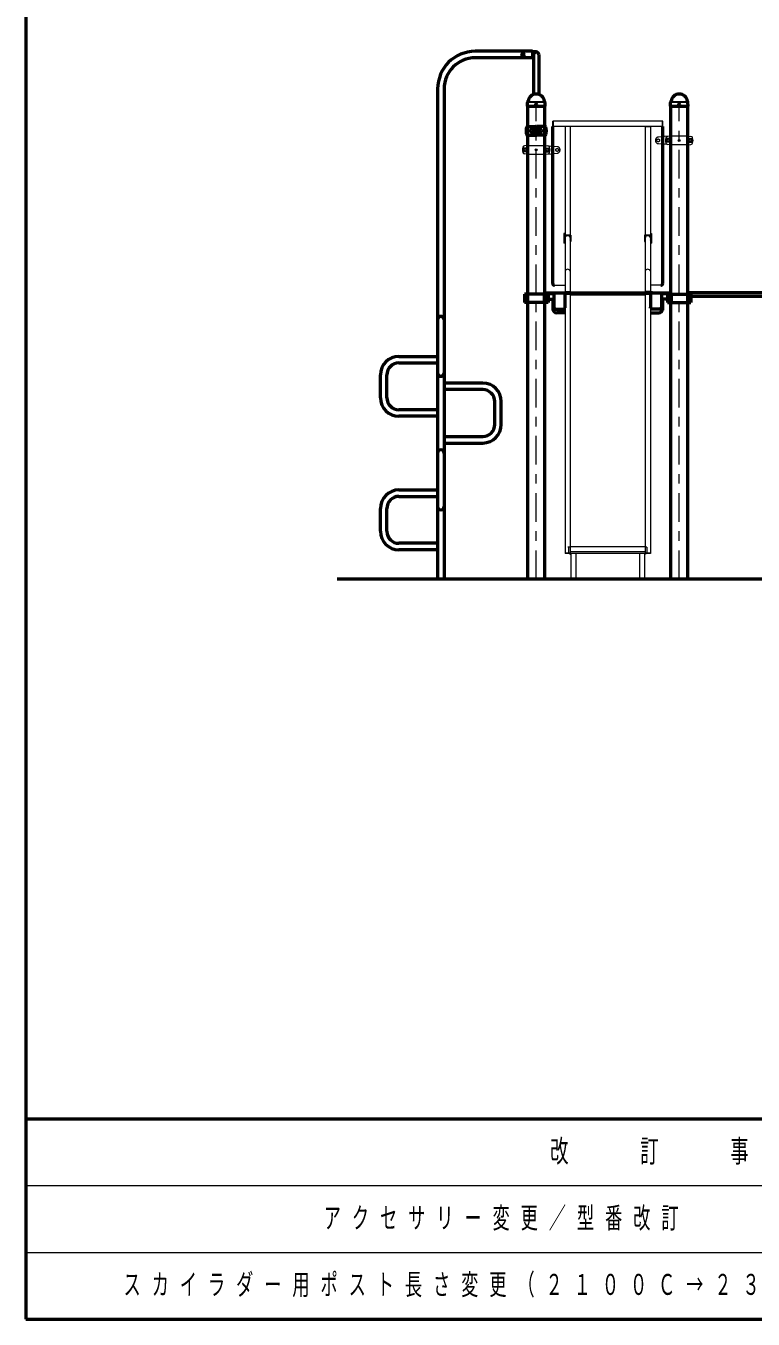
# Model space of a CAD drawing. Units: millimetres on the paper. Extents: x -385 to 0, y -594 to 267.
# Drawn here: x -385 to -308.7, y -297 to -161.4 of the extents above; entities that cross this region are included whole.
import ezdxf

# ---------------------------------------------------------------- set-up
doc = ezdxf.new("R2010")
doc.units = ezdxf.units.MM
doc.linetypes.add('USER1', pattern=[4.5, 2.5, -2])
doc.linetypes.add('USER2', pattern=[6, 3, -1, 1, -1])
doc.layers.add('LY_1', color=7, linetype='Continuous', lineweight=50)
doc.layers.add('LY_2', color=7, linetype='Continuous', lineweight=13)
doc.styles.add('ＭＳ ゴシック', font='')
doc.styles.get('ＭＳ ゴシック').set_extended_font_data('MS Gothic')

msp = doc.modelspace()

# ---------------------------------------------------------------- linework, layer by layer
at = {"layer": 'LY_1', "color": 140}
for p, q in [((-331.862, -164.036), (-337.862, -164.036)), ((-331.862, -164.036), (-331.862, -164.716)), ((-331.462, -164.104), (-331.862, -164.104)), ((-331.862, -164.716), (-337.862, -164.716)), ((-331.734, -164.648), (-331.862, -164.648)), ((-331.734, -164.376), (-331.734, -168.556)), ((-331.19, -164.376), (-331.19, -168.556)), ((-341.802, -167.976), (-341.802, -219.376)), ((-341.122, -167.976), (-341.122, -219.376)), ((-332.391, -169.786), (-332.383, -169.389)), ((-332.358, -169.331), (-332.336, -169.309)), ((-330.566, -169.331), (-330.588, -169.309)), ((-330.533, -169.785), (-330.541, -169.389)), ((-317.391, -169.786), (-317.383, -169.389)), ((-317.358, -169.331), (-317.336, -169.309)), ((-315.566, -169.331), (-315.588, -169.309)), ((-315.533, -169.785), (-315.541, -169.389)), ((-332.381, -169.795), (-332.391, -169.786)), ((-332.381, -169.795), (-330.542, -169.795)), ((-332.353, -219.376), (-332.353, -169.795)), ((-330.571, -219.376), (-330.571, -169.795)), ((-330.533, -169.785), (-330.542, -169.795)), ((-317.381, -169.795), (-317.391, -169.786)), ((-317.381, -169.795), (-315.542, -169.795)), ((-317.353, -219.376), (-317.353, -169.795)), ((-315.571, -219.376), (-315.571, -169.795)), ((-315.533, -169.785), (-315.542, -169.795)), ((-332.384, -171.926), (-331.532, -171.926)), ((-331.787, -172.19), (-331.827, -172.189)), ((-331.787, -172.376), (-331.787, -171.946)), ((-331.492, -171.966), (-331.492, -172.786)), ((-331.432, -171.966), (-331.432, -172.786)), ((-330.54, -171.926), (-331.392, -171.926)), ((-331.137, -172.376), (-331.137, -171.946)), ((-331.137, -172.19), (-331.097, -172.189)), ((-329.734, -188.376), (-329.734, -171.92)), ((-318.19, -188.376), (-318.19, -171.92)), ((-332.382, -172.826), (-331.532, -172.826)), ((-331.787, -172.561), (-331.827, -172.563)), ((-331.787, -172.376), (-331.787, -172.806)), ((-330.54, -172.826), (-331.392, -172.826)), ((-331.137, -172.376), (-331.137, -172.806)), ((-331.137, -172.561), (-331.097, -172.563)), ((-330.226, -189.496), (-332.698, -189.496)), ((-332.698, -189.496), (-332.698, -190.396)), ((-332.532, -189.496), (-332.532, -190.396)), ((-330.627, -189.496), (-330.627, -190.396)), ((-330.571, -189.376), (-317.353, -189.376)), ((-330.571, -189.422), (-329.612, -189.422)), ((-330.44, -189.496), (-330.44, -190.396)), ((-330.381, -189.496), (-330.381, -190.396)), ((-330.226, -189.496), (-330.226, -190.396)), ((-329.612, -189.422), (-329.612, -190.876)), ((-328.462, -189.276), (-328.434, -189.276)), ((-328.462, -189.276), (-328.462, -190.876)), ((-319.462, -189.276), (-319.49, -189.276)), ((-319.462, -189.276), (-319.462, -190.876)), ((-319.262, -189.376), (-319.462, -189.376)), ((-318.312, -189.422), (-318.312, -190.876)), ((-318.312, -189.422), (-317.353, -189.422)), ((-317.698, -189.496), (-315.226, -189.496)), ((-317.698, -189.496), (-317.698, -190.396)), ((-317.543, -189.496), (-317.543, -190.396)), ((-317.484, -189.496), (-317.484, -190.396)), ((-317.296, -189.496), (-317.296, -190.396)), ((-306.734, -189.376), (-315.571, -189.376)), ((-306.734, -189.756), (-315.571, -189.756)), ((-315.392, -189.496), (-315.392, -190.396)), ((-315.226, -189.496), (-315.226, -190.396)), ((-330.226, -190.396), (-332.698, -190.396)), ((-330.571, -190.04), (-329.612, -190.04)), ((-329.712, -190.236), (-329.712, -191.176)), ((-329.646, -191.076), (-328.434, -191.076)), ((-318.277, -191.076), (-319.49, -191.076)), ((-317.353, -190.04), (-318.312, -190.04)), ((-318.212, -190.236), (-318.212, -191.176)), ((-317.698, -190.396), (-315.226, -190.396)), ((-328.434, -191.476), (-329.312, -191.476)), ((-319.49, -191.476), (-318.612, -191.476)), ((-345.862, -196.036), (-341.802, -196.036)), ((-347.802, -200.376), (-347.802, -197.976)), ((-347.122, -200.376), (-347.122, -197.976)), ((-345.862, -196.716), (-341.802, -196.716)), ((-337.062, -198.836), (-341.122, -198.836)), ((-337.062, -199.516), (-341.122, -199.516)), ((-341.802, -201.636), (-345.862, -201.636)), ((-335.802, -203.176), (-335.802, -200.776)), ((-335.122, -203.176), (-335.122, -200.776)), ((-341.802, -202.316), (-345.862, -202.316)), ((-341.122, -204.436), (-337.062, -204.436)), ((-341.122, -205.116), (-337.062, -205.116)), ((-345.862, -210.036), (-341.802, -210.036)), ((-345.862, -210.716), (-341.802, -210.716)), ((-347.802, -214.376), (-347.802, -211.976)), ((-347.122, -214.376), (-347.122, -211.976)), ((-341.802, -215.636), (-345.862, -215.636)), ((-341.802, -216.316), (-345.862, -216.316))]:
    msp.add_line(p, q, dxfattribs=at)
at = {"layer": 'LY_1', "lineweight": 13}
for p, q in [((-332.355, -169.365), (-330.568, -169.365)), ((-332.319, -169.295), (-330.608, -169.295)), ((-317.355, -169.365), (-315.568, -169.365)), ((-317.319, -169.295), (-315.608, -169.295)), ((-331.302, -171.966), (-331.302, -172.786)), ((-329.734, -171.92), (-329.734, -171.376)), ((-318.19, -171.376), (-329.734, -171.376)), ((-318.19, -171.92), (-329.734, -171.92)), ((-329.688, -171.376), (-329.688, -171.92)), ((-328.434, -171.92), (-328.434, -183.324)), ((-327.89, -171.92), (-328.434, -171.92)), ((-327.89, -171.92), (-327.89, -183.324)), ((-320.034, -171.92), (-320.034, -183.324)), ((-320.034, -171.92), (-319.49, -171.92)), ((-319.49, -171.92), (-319.49, -183.324)), ((-318.236, -171.376), (-318.236, -171.92)), ((-318.19, -171.92), (-318.19, -171.376)), ((-317.382, -172.926), (-318.012, -172.981)), ((-317.427, -173.191), (-317.797, -173.191)), ((-317.797, -173.56), (-317.797, -173.191)), ((-317.427, -173.56), (-317.797, -173.56)), ((-315.542, -172.926), (-317.382, -172.926)), ((-315.542, -172.926), (-315.226, -172.953)), ((-315.497, -173.191), (-315.127, -173.191)), ((-315.497, -173.56), (-315.127, -173.56)), ((-315.127, -173.56), (-315.127, -173.191)), ((-332.427, -174.191), (-332.797, -174.191)), ((-332.797, -174.191), (-332.797, -174.56)), ((-332.427, -174.56), (-332.797, -174.56)), ((-332.382, -173.926), (-332.698, -173.953)), ((-332.382, -174.826), (-332.698, -174.798)), ((-332.382, -173.926), (-330.541, -173.926)), ((-332.382, -174.826), (-330.541, -174.826)), ((-330.542, -173.926), (-329.912, -173.981)), ((-330.542, -174.826), (-329.912, -174.771)), ((-330.497, -174.191), (-330.127, -174.191)), ((-330.497, -174.56), (-330.127, -174.56)), ((-330.127, -174.191), (-330.127, -174.56)), ((-317.382, -173.826), (-318.012, -173.771)), ((-315.542, -173.826), (-317.382, -173.826)), ((-315.542, -173.826), (-315.226, -173.798)), ((-328.554, -183.148), (-328.554, -184.148)), ((-328.434, -183.148), (-328.554, -183.148)), ((-328.434, -184.148), (-328.554, -184.148)), ((-328.486, -183.324), (-328.486, -183.971)), ((-328.18, -183.324), (-328.486, -183.324)), ((-328.486, -183.971), (-328.434, -183.971)), ((-328.434, -183.648), (-328.434, -216.698)), ((-328.18, -183.324), (-328.18, -183.376)), ((-328.144, -183.324), (-328.144, -183.376)), ((-327.838, -183.324), (-328.144, -183.324)), ((-327.89, -183.646), (-327.89, -189.276)), ((-327.89, -183.648), (-327.89, -216.698)), ((-327.838, -183.972), (-327.89, -183.972)), ((-327.838, -183.324), (-327.838, -183.972)), ((-320.086, -183.324), (-320.086, -183.971)), ((-319.78, -183.324), (-320.086, -183.324)), ((-320.086, -183.971), (-320.034, -183.971)), ((-320.034, -183.648), (-320.034, -216.698)), ((-320.034, -183.824), (-320.034, -189.276)), ((-319.78, -183.324), (-319.78, -183.376)), ((-319.744, -183.324), (-319.744, -183.376)), ((-319.438, -183.324), (-319.744, -183.324)), ((-319.49, -183.156), (-319.37, -183.156)), ((-319.49, -183.648), (-319.49, -216.698)), ((-319.49, -183.824), (-319.49, -189.276)), ((-319.438, -183.972), (-319.49, -183.972)), ((-319.49, -184.156), (-319.37, -184.156)), ((-319.438, -183.324), (-319.438, -183.972)), ((-319.37, -183.156), (-319.37, -184.156)), ((-329.534, -188.576), (-328.434, -188.576)), ((-328.434, -189.23), (-327.89, -189.23)), ((-328.434, -189.276), (-327.89, -189.276)), ((-328.434, -189.522), (-319.49, -189.522)), ((-327.862, -189.276), (-327.89, -189.276)), ((-327.89, -189.392), (-320.034, -189.392)), ((-320.034, -189.608), (-327.89, -189.608)), ((-327.862, -189.276), (-327.862, -189.376)), ((-327.862, -189.376), (-320.062, -189.376)), ((-320.062, -189.276), (-320.034, -189.276)), ((-320.062, -189.276), (-320.062, -189.376)), ((-319.49, -189.23), (-320.034, -189.23)), ((-319.49, -189.276), (-320.034, -189.276)), ((-318.39, -188.576), (-319.49, -188.576)), ((-327.89, -216.652), (-328.434, -216.652)), ((-327.89, -216.698), (-328.434, -216.698)), ((-328.062, -216.052), (-328.162, -216.052)), ((-327.89, -216.052), (-328.062, -216.052)), ((-328.062, -216.052), (-328.062, -216.652)), ((-327.89, -216.652), (-328.062, -216.652)), ((-327.924, -216.698), (-327.924, -216.772)), ((-327.924, -216.772), (-327.834, -216.772)), ((-327.89, -215.975), (-320.034, -215.975)), ((-327.89, -216.476), (-320.034, -216.476)), ((-327.89, -216.652), (-320.034, -216.652)), ((-327.834, -216.652), (-327.834, -219.376)), ((-327.29, -216.652), (-327.29, -219.376)), ((-320.634, -216.652), (-320.634, -219.376)), ((-320.09, -216.652), (-320.09, -219.376)), ((-320, -216.772), (-320.09, -216.772)), ((-319.862, -216.052), (-320.034, -216.052)), ((-319.49, -216.652), (-320.034, -216.652)), ((-319.862, -216.652), (-320.034, -216.652)), ((-319.49, -216.698), (-320.034, -216.698)), ((-320, -216.698), (-320, -216.772)), ((-319.862, -216.052), (-319.862, -216.652))]:
    msp.add_line(p, q, dxfattribs=at)
at = {"layer": 'LY_1', "linetype": 'USER1', "lineweight": 13}
for p, q in [((-332.352, -169.376), (-330.572, -169.376)), ((-317.352, -169.376), (-315.572, -169.376)), ((-318.012, -172.981), (-318.643, -173.027)), ((-317.362, -172.946), (-317.362, -173.806)), ((-315.562, -172.946), (-315.562, -173.806)), ((-332.362, -174.806), (-332.362, -173.946)), ((-330.562, -174.806), (-330.562, -173.946)), ((-329.912, -173.981), (-329.281, -174.027)), ((-329.912, -174.771), (-329.281, -174.724)), ((-318.012, -173.771), (-318.643, -173.724))]:
    msp.add_line(p, q, dxfattribs=at)
at = {"layer": 'LY_1', "linetype": 'USER2', "lineweight": 13}
for p, q in [((-331.462, -219.376), (-331.462, -169.795)), ((-316.462, -219.376), (-316.462, -169.795))]:
    msp.add_line(p, q, dxfattribs=at)
at = {"layer": 'LY_1'}
msp.add_line((-352.356, -219.376), (-228.714, -219.376), dxfattribs=at)
at = {"layer": 'LY_1', "color": 140}
for centre, radius in [((-332.862, -164.376), 0.12), ((-331.462, -169.635), 0.06), ((-316.462, -169.635), 0.06)]:
    msp.add_circle(centre, radius, dxfattribs=at)
at = {"layer": 'LY_1', "linetype": 'USER1', "lineweight": 13}
for centre in [(-318.662, -173.376), (-329.262, -174.376)]:
    msp.add_circle(centre, 0.15, dxfattribs=at)
at = {"layer": 'LY_1', "lineweight": 13}
for centre, radius in [((-317.612, -173.376), 0.185), ((-317.612, -173.376), 0.1), ((-316.462, -173.376), 0.1), ((-315.312, -173.376), 0.185), ((-315.312, -173.376), 0.1), ((-332.612, -174.376), 0.185), ((-332.612, -174.376), 0.1), ((-331.462, -174.376), 0.1), ((-330.312, -174.376), 0.185), ((-330.312, -174.376), 0.1)]:
    msp.add_circle(centre, radius, dxfattribs=at)
at = {"layer": 'LY_1', "color": 140}
for centre, radius, start, end in [((-337.862, -167.976), 3.94, 90, 180), ((-331.462, -164.376), 0.272, 0, 180), ((-337.862, -167.976), 3.26, 90, 180), ((-332.299, -169.39), 0.084, 135, 178.99605), ((-332.376, -169.269), 0.056, 315, 353.3676), ((-331.462, -169.376), 0.864, 90, 173.3676), ((-331.462, -169.376), 0.864, 6.6324, 90), ((-330.548, -169.269), 0.056, 186.6324, 225), ((-330.625, -169.39), 0.084, 1.00395, 45), ((-317.299, -169.39), 0.084, 135, 178.99605), ((-317.376, -169.269), 0.056, 315, 353.3676), ((-316.462, -169.376), 0.864, 90, 173.3676), ((-316.462, -169.376), 0.864, 6.6324, 90), ((-315.548, -169.269), 0.056, 186.6324, 225), ((-315.625, -169.39), 0.084, 1.00395, 45), ((-331.41, -172.376), 1.122, 159.19706, 200.80294), ((-332.384, -172.006), 0.08, 90, 159.19706), ((-331.833, -172.376), 0.187, 88, 272), ((-331.767, -171.946), 0.02, 90, 180), ((-331.532, -171.966), 0.04, 0, 90), ((-331.392, -171.966), 0.04, 90, 180), ((-331.157, -171.946), 0.02, 0, 90), ((-331.09, -172.376), 0.187, 268, 92), ((-330.54, -172.006), 0.08, 20.80294, 90), ((-331.514, -172.376), 1.122, 339.19706, 20.80294), ((-332.384, -172.746), 0.08, 200.80294, 270), ((-331.767, -172.806), 0.02, 180, 270), ((-331.532, -172.786), 0.04, 270, 0), ((-331.392, -172.786), 0.04, 180, 270), ((-331.157, -172.806), 0.02, 270, 0), ((-330.54, -172.746), 0.08, 270, 339.19706), ((-329.534, -188.376), 0.2, 180, 270), ((-318.39, -188.376), 0.2, 270, 0), ((-329.652, -190.236), 0.06, 90, 180), ((-329.312, -191.076), 0.4, 180, 270), ((-329.646, -191.136), 0.06, 90, 190.16425), ((-329.412, -190.876), 0.2, 180, 270), ((-328.262, -190.876), 0.2, 180, 210.68342), ((-319.662, -190.876), 0.2, 329.31658, 0), ((-318.612, -191.076), 0.4, 270, 0), ((-318.512, -190.876), 0.2, 270, 0), ((-318.277, -191.136), 0.06, 349.83575, 90), ((-318.272, -190.236), 0.06, 0, 90), ((-341.462, -192.176), 0.34, 0, 180), ((-345.862, -197.976), 1.94, 90, 180), ((-345.862, -197.976), 1.26, 90, 180), ((-341.462, -197.776), 0.34, 180, 0), ((-337.062, -200.776), 1.94, 0, 90), ((-345.862, -200.376), 1.94, 180, 270), ((-345.862, -200.376), 1.26, 180, 270), ((-337.062, -200.776), 1.26, 0, 90), ((-337.062, -203.176), 1.94, 270, 0), ((-337.062, -203.176), 1.26, 270, 0), ((-341.462, -206.176), 0.34, 0, 180), ((-345.862, -211.976), 1.94, 90, 180), ((-345.862, -211.976), 1.26, 90, 180), ((-341.462, -211.776), 0.34, 180, 0), ((-345.862, -214.376), 1.94, 180, 270), ((-345.862, -214.376), 1.26, 180, 270)]:
    msp.add_arc(centre, radius, start, end, dxfattribs=at)
at = {"layer": 'LY_1', "lineweight": 13}
for centre, radius, start, end in [((-331.342, -171.966), 0.04, 0, 90), ((-331.342, -172.786), 0.04, 270, 0), ((-316.912, -173.376), 1, 163.80375, 196.19625), ((-317.68, -173.152), 0.2, 95, 163.80375), ((-319.987, -173.376), 2.567, 355.87048, 4.12952), ((-317.382, -172.946), 0.02, 0, 91.98888), ((-312.937, -173.376), 2.567, 175.87048, 184.12952), ((-315.244, -173.152), 0.2, 16.19625, 85), ((-316.012, -173.376), 1, 343.80375, 16.19625), ((-331.912, -174.376), 1, 163.80375, 196.19625), ((-332.68, -174.152), 0.2, 95, 163.80375), ((-332.68, -174.599), 0.2, 196.19625, 265), ((-334.987, -174.376), 2.567, 355.87048, 4.12952), ((-330.542, -173.946), 0.02, 90, 180), ((-330.542, -174.806), 0.02, 180, 271.98888), ((-327.937, -174.376), 2.567, 175.87048, 184.12952), ((-330.244, -174.152), 0.2, 16.19625, 85), ((-330.244, -174.599), 0.2, 275, 343.80375), ((-331.012, -174.376), 1, 343.80375, 16.19625), ((-317.68, -173.599), 0.2, 196.19625, 265), ((-317.382, -173.806), 0.02, 270, 0), ((-315.244, -173.599), 0.2, 275, 343.80375), ((-328.162, -183.648), 0.324, 93.18474, 212.91294), ((-328.162, -183.648), 0.272, 0, 180), ((-328.162, -183.648), 0.324, 327.08801, 86.81526), ((-319.762, -183.648), 0.324, 93.18474, 212.91294), ((-319.762, -183.648), 0.272, 0, 180), ((-319.762, -183.648), 0.324, 327.08801, 86.81526), ((-328.162, -187.18), 0.282, 15.2546, 164.7454), ((-319.762, -187.18), 0.282, 15.2546, 164.7454)]:
    msp.add_arc(centre, radius, start, end, dxfattribs=at)
at = {"layer": 'LY_1', "linetype": 'USER1', "lineweight": 13}
for centre, start, end in [((-318.612, -173.376), 95, 265), ((-329.312, -174.376), 275, 85)]:
    msp.add_arc(centre, 0.35, start, end, dxfattribs=at)
at = {"layer": 'LY_2', "lineweight": 50}
for p, q in [((-385, -30), (-385, -297)), ((-385, -276), (0, -276)), ((-385, -297), (0, -297))]:
    msp.add_line(p, q, dxfattribs=at)
at = {"layer": 'LY_2'}
for p, q in [((-385, -283), (-243.5, -283)), ((-385, -290), (-243.5, -290))]:
    msp.add_line(p, q, dxfattribs=at)

# ---------------------------------------------------------------- texts
at = {"layer": 'LY_1', "char_height": 2.199, "attachment_point": 4, "style": 'ＭＳ ゴシック'}
for s, insert in [('\\T1.64;\\W0.6;アクセサリー変更／型番改訂', (-353.75, -286.5)), ('\\T1.64;\\W0.6;スカイラダー用ポスト長さ変更（２１００Ｃ→２３００Ｃ）', (-374.75, -293.5))]:
    msp.add_mtext(s, dxfattribs=dict(at, insert=insert))
at = {"layer": 'LY_2', "insert": (-314.25, -279.5), "char_height": 2.346, "attachment_point": 5, "style": 'ＭＳ ゴシック'}
msp.add_mtext('\\T1.64;\\W0.6;改\u3000\u3000訂\u3000\u3000事\u3000\u3000項', dxfattribs=at)

doc.saveas('drawing.dxf')
